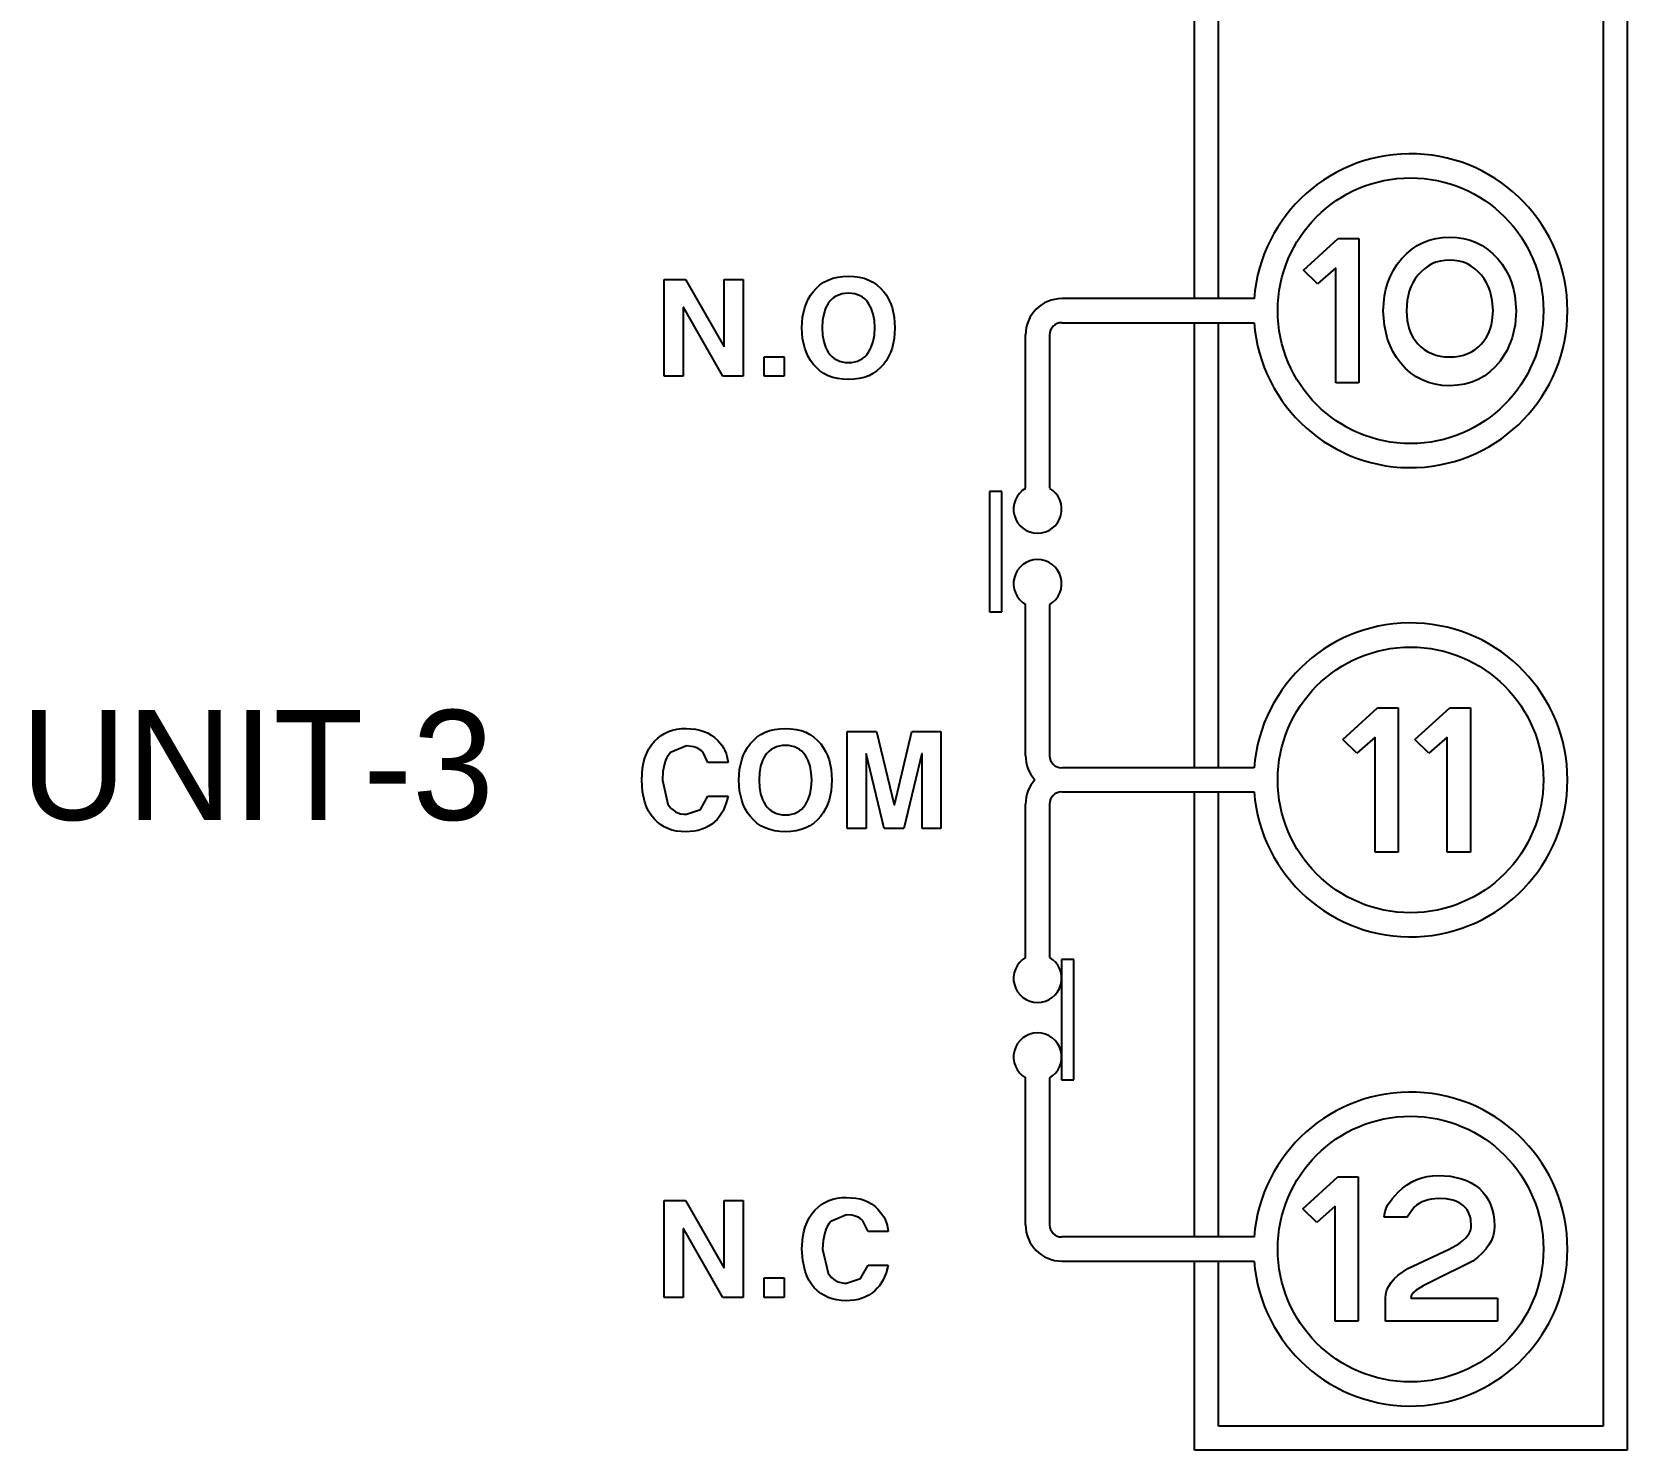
# Model space of a CAD drawing. Header units: millimetres. Extents: x 509 to 2635, y 363 to 1089.
# Drawn here: x 1918.73 to 1937.61, y 668.31 to 685.09 of the extents above; entities that cross this region are included whole.
import ezdxf

# ---------------------------------------------------------------- set-up
doc = ezdxf.new("R2010")
doc.units = ezdxf.units.MM

msp = doc.modelspace()

# ---------------------------------------------------------------- linework, layer by layer
for p, q in [((1937.606, 734.368), (1937.606, 668.31)), ((1937.322, 734.083), (1937.322, 668.595)), ((1932.486, 681.936), (1932.486, 687.203)), ((1932.771, 681.936), (1932.771, 687.203)), ((1933.776, 682.272), (1934.189, 682.647)), ((1934.189, 682.647), (1934.433, 682.647)), ((1934.433, 682.647), (1934.433, 680.939)), ((1935.123, 682.564), (1935.192, 682.6)), ((1935.192, 682.6), (1935.265, 682.628)), ((1935.265, 682.628), (1935.342, 682.648)), ((1935.342, 682.648), (1935.423, 682.66)), ((1935.423, 682.66), (1935.507, 682.664)), ((1935.507, 682.664), (1935.592, 682.66)), ((1935.592, 682.66), (1935.672, 682.648)), ((1935.672, 682.648), (1935.749, 682.628)), ((1935.749, 682.628), (1935.822, 682.6)), ((1935.822, 682.6), (1935.892, 682.564)), ((1934.886, 682.342), (1934.937, 682.407)), ((1934.937, 682.407), (1934.995, 682.467)), ((1934.995, 682.467), (1935.057, 682.519)), ((1935.057, 682.519), (1935.123, 682.564)), ((1935.892, 682.564), (1935.957, 682.519)), ((1935.957, 682.519), (1936.019, 682.467)), ((1936.019, 682.467), (1936.078, 682.407)), ((1936.078, 682.407), (1936.128, 682.342)), ((1933.943, 682.109), (1933.776, 682.272)), ((1934.16, 682.299), (1933.943, 682.109)), ((1934.16, 680.939), (1934.16, 682.299)), ((1934.805, 682.203), (1934.842, 682.274)), ((1934.842, 682.274), (1934.886, 682.342)), ((1935.169, 682.254), (1935.131, 682.212)), ((1935.209, 682.29), (1935.169, 682.254)), ((1935.251, 682.321), (1935.209, 682.29)), ((1935.297, 682.346), (1935.251, 682.321)), ((1935.345, 682.366), (1935.297, 682.346)), ((1935.397, 682.38), (1935.345, 682.366)), ((1935.45, 682.388), (1935.397, 682.38)), ((1935.507, 682.391), (1935.45, 682.388)), ((1935.564, 682.388), (1935.507, 682.391)), ((1935.618, 682.38), (1935.564, 682.388)), ((1935.669, 682.366), (1935.618, 682.38)), ((1935.717, 682.346), (1935.669, 682.366)), ((1935.763, 682.321), (1935.717, 682.346)), ((1935.806, 682.29), (1935.763, 682.321)), ((1935.846, 682.254), (1935.806, 682.29)), ((1935.883, 682.212), (1935.846, 682.254)), ((1936.128, 682.342), (1936.172, 682.274)), ((1936.172, 682.274), (1936.209, 682.203)), ((1926.213, 681.017), (1926.213, 682.164)), ((1926.213, 682.164), (1926.465, 682.164)), ((1926.465, 682.164), (1926.922, 681.366)), ((1926.922, 681.366), (1926.923, 682.164)), ((1926.923, 682.164), (1927.146, 682.164)), ((1927.146, 682.164), (1927.146, 681.017)), ((1927.974, 682.018), (1928.013, 682.061)), ((1928.013, 682.061), (1928.055, 682.099)), ((1928.055, 682.099), (1928.102, 682.13)), ((1928.102, 682.13), (1928.152, 682.156)), ((1928.152, 682.156), (1928.206, 682.176)), ((1928.206, 682.176), (1928.265, 682.19)), ((1928.265, 682.19), (1928.327, 682.199)), ((1928.327, 682.199), (1928.393, 682.202)), ((1928.393, 682.202), (1928.459, 682.199)), ((1928.459, 682.199), (1928.52, 682.19)), ((1928.52, 682.19), (1928.578, 682.176)), ((1928.578, 682.176), (1928.632, 682.156)), ((1928.632, 682.156), (1928.682, 682.13)), ((1928.682, 682.13), (1928.729, 682.099)), ((1928.729, 682.099), (1928.771, 682.061)), ((1928.771, 682.061), (1928.81, 682.018)), ((1934.735, 681.967), (1934.752, 682.049)), ((1934.752, 682.049), (1934.775, 682.128)), ((1934.775, 682.128), (1934.805, 682.203)), ((1935.048, 682.074), (1935.029, 682.023)), ((1935.072, 682.123), (1935.048, 682.074)), ((1935.099, 682.169), (1935.072, 682.123)), ((1935.131, 682.212), (1935.099, 682.169)), ((1935.915, 682.169), (1935.883, 682.212)), ((1935.943, 682.123), (1935.915, 682.169)), ((1935.966, 682.074), (1935.943, 682.123)), ((1935.985, 682.023), (1935.966, 682.074)), ((1936.209, 682.203), (1936.239, 682.128)), ((1936.239, 682.128), (1936.263, 682.049)), ((1936.263, 682.049), (1936.279, 681.967)), ((1927.875, 681.829), (1927.894, 681.881)), ((1927.894, 681.881), (1927.916, 681.93)), ((1927.916, 681.93), (1927.943, 681.975)), ((1927.943, 681.975), (1927.974, 682.018)), ((1928.136, 681.851), (1928.122, 681.821)), ((1928.153, 681.879), (1928.136, 681.851)), ((1928.175, 681.908), (1928.153, 681.879)), ((1928.199, 681.932), (1928.175, 681.908)), ((1928.225, 681.952), (1928.199, 681.932)), ((1928.254, 681.969), (1928.225, 681.952)), ((1928.285, 681.982), (1928.254, 681.969)), ((1928.319, 681.992), (1928.285, 681.982)), ((1928.355, 681.997), (1928.319, 681.992)), ((1928.393, 681.999), (1928.355, 681.997)), ((1928.431, 681.997), (1928.393, 681.999)), ((1928.466, 681.992), (1928.431, 681.997)), ((1928.499, 681.982), (1928.466, 681.992)), ((1928.53, 681.969), (1928.499, 681.982)), ((1928.559, 681.952), (1928.53, 681.969)), ((1928.585, 681.932), (1928.559, 681.952)), ((1928.609, 681.908), (1928.585, 681.932)), ((1928.63, 681.879), (1928.609, 681.908)), ((1928.647, 681.851), (1928.63, 681.879)), ((1928.662, 681.821), (1928.647, 681.851)), ((1928.81, 682.018), (1928.841, 681.975)), ((1928.841, 681.975), (1928.868, 681.93)), ((1928.868, 681.93), (1928.891, 681.881)), ((1928.891, 681.881), (1928.91, 681.829)), ((1933.192, 681.936), (1930.917, 681.936)), ((1934.721, 681.793), (1934.735, 681.967)), ((1935.003, 681.914), (1934.995, 681.793)), ((1935.029, 682.023), (1935.003, 681.914)), ((1936.011, 681.914), (1935.985, 682.023)), ((1936.02, 681.793), (1936.011, 681.914)), ((1936.279, 681.967), (1936.293, 681.793)), ((1926.437, 681.833), (1926.437, 681.017)), ((1926.44, 681.833), (1926.437, 681.833)), ((1926.907, 681.017), (1926.44, 681.833)), ((1927.842, 681.59), (1927.85, 681.715)), ((1927.85, 681.715), (1927.875, 681.829)), ((1928.086, 681.676), (1928.081, 681.59)), ((1928.099, 681.753), (1928.086, 681.676)), ((1928.122, 681.821), (1928.099, 681.753)), ((1928.685, 681.753), (1928.662, 681.821)), ((1928.699, 681.676), (1928.685, 681.753)), ((1928.703, 681.59), (1928.699, 681.676)), ((1928.91, 681.829), (1928.934, 681.715)), ((1928.934, 681.715), (1928.943, 681.59)), ((1930.916, 681.651), (1933.192, 681.651)), ((1932.486, 676.384), (1932.486, 681.651)), ((1932.771, 676.384), (1932.771, 681.651)), ((1934.734, 681.618), (1934.721, 681.793)), ((1934.995, 681.793), (1935.003, 681.677)), ((1935.003, 681.677), (1935.014, 681.624)), ((1936, 681.624), (1936.011, 681.677)), ((1936.011, 681.677), (1936.02, 681.793)), ((1936.293, 681.793), (1936.281, 681.626)), ((1927.85, 681.465), (1927.842, 681.59)), ((1927.875, 681.351), (1927.85, 681.465)), ((1928.081, 681.59), (1928.086, 681.504)), ((1928.086, 681.504), (1928.099, 681.427)), ((1928.685, 681.427), (1928.699, 681.504)), ((1928.699, 681.504), (1928.703, 681.59)), ((1928.934, 681.465), (1928.91, 681.351)), ((1928.943, 681.59), (1928.934, 681.465)), ((1930.488, 679.691), (1930.488, 681.507)), ((1930.773, 681.508), (1930.773, 679.691)), ((1934.772, 681.456), (1934.734, 681.618)), ((1935.014, 681.624), (1935.029, 681.573)), ((1935.029, 681.573), (1935.048, 681.525)), ((1935.048, 681.525), (1935.072, 681.481)), ((1935.072, 681.481), (1935.099, 681.439)), ((1935.915, 681.439), (1935.943, 681.481)), ((1935.943, 681.481), (1935.966, 681.525)), ((1935.966, 681.525), (1935.985, 681.573)), ((1935.985, 681.573), (1936, 681.624)), ((1936.245, 681.47), (1936.186, 681.327)), ((1936.281, 681.626), (1936.245, 681.47)), ((1927.894, 681.3), (1927.875, 681.351)), ((1927.916, 681.251), (1927.894, 681.3)), ((1928.099, 681.427), (1928.122, 681.36)), ((1928.122, 681.36), (1928.136, 681.329)), ((1928.136, 681.329), (1928.153, 681.301)), ((1928.153, 681.301), (1928.175, 681.272)), ((1928.175, 681.272), (1928.199, 681.248)), ((1928.585, 681.248), (1928.609, 681.272)), ((1928.609, 681.272), (1928.63, 681.301)), ((1928.63, 681.301), (1928.647, 681.329)), ((1928.647, 681.329), (1928.662, 681.36)), ((1928.662, 681.36), (1928.685, 681.427)), ((1928.891, 681.3), (1928.868, 681.251)), ((1928.91, 681.351), (1928.891, 681.3)), ((1934.801, 681.381), (1934.772, 681.456)), ((1934.836, 681.309), (1934.801, 681.381)), ((1934.877, 681.241), (1934.836, 681.309)), ((1935.099, 681.439), (1935.131, 681.4)), ((1935.131, 681.4), (1935.167, 681.364)), ((1935.167, 681.364), (1935.207, 681.333)), ((1935.207, 681.333), (1935.249, 681.307)), ((1935.249, 681.307), (1935.294, 681.285)), ((1935.294, 681.285), (1935.343, 681.268)), ((1935.671, 681.268), (1935.72, 681.285)), ((1935.72, 681.285), (1935.765, 681.307)), ((1935.765, 681.307), (1935.808, 681.333)), ((1935.808, 681.333), (1935.847, 681.364)), ((1935.847, 681.364), (1935.883, 681.4)), ((1935.883, 681.4), (1935.915, 681.439)), ((1936.186, 681.327), (1936.103, 681.195)), ((1927.394, 681.249), (1927.633, 681.249)), ((1927.394, 681.017), (1927.394, 681.249)), ((1927.633, 681.249), (1927.633, 681.017)), ((1927.943, 681.205), (1927.916, 681.251)), ((1927.974, 681.162), (1927.943, 681.205)), ((1928.013, 681.119), (1927.974, 681.162)), ((1928.055, 681.082), (1928.013, 681.119)), ((1928.102, 681.05), (1928.055, 681.082)), ((1928.199, 681.248), (1928.225, 681.227)), ((1928.225, 681.227), (1928.254, 681.21)), ((1928.254, 681.21), (1928.285, 681.196)), ((1928.285, 681.196), (1928.319, 681.187)), ((1928.319, 681.187), (1928.355, 681.181)), ((1928.355, 681.181), (1928.393, 681.179)), ((1928.393, 681.179), (1928.431, 681.181)), ((1928.431, 681.181), (1928.466, 681.187)), ((1928.466, 681.187), (1928.499, 681.196)), ((1928.499, 681.196), (1928.53, 681.21)), ((1928.53, 681.21), (1928.559, 681.227)), ((1928.559, 681.227), (1928.585, 681.248)), ((1928.729, 681.082), (1928.682, 681.05)), ((1928.771, 681.119), (1928.729, 681.082)), ((1928.81, 681.162), (1928.771, 681.119)), ((1928.841, 681.205), (1928.81, 681.162)), ((1928.868, 681.251), (1928.841, 681.205)), ((1934.925, 681.177), (1934.877, 681.241)), ((1934.982, 681.113), (1934.925, 681.177)), ((1935.043, 681.058), (1934.982, 681.113)), ((1935.343, 681.268), (1935.395, 681.256)), ((1935.395, 681.256), (1935.449, 681.249)), ((1935.449, 681.249), (1935.565, 681.249)), ((1935.565, 681.249), (1935.62, 681.256)), ((1935.62, 681.256), (1935.671, 681.268)), ((1936.046, 681.127), (1935.984, 681.068)), ((1936.103, 681.195), (1936.046, 681.127)), ((1926.437, 681.017), (1926.213, 681.017)), ((1927.146, 681.017), (1926.907, 681.017)), ((1927.633, 681.017), (1927.394, 681.017)), ((1928.152, 681.024), (1928.102, 681.05)), ((1928.206, 681.004), (1928.152, 681.024)), ((1928.265, 680.99), (1928.206, 681.004)), ((1928.327, 680.981), (1928.265, 680.99)), ((1928.393, 680.978), (1928.327, 680.981)), ((1928.459, 680.981), (1928.393, 680.978)), ((1928.52, 680.99), (1928.459, 680.981)), ((1928.578, 681.004), (1928.52, 680.99)), ((1928.632, 681.024), (1928.578, 681.004)), ((1928.682, 681.05), (1928.632, 681.024)), ((1934.433, 680.939), (1934.16, 680.939)), ((1935.109, 681.011), (1935.043, 681.058)), ((1935.18, 680.973), (1935.109, 681.011)), ((1935.255, 680.943), (1935.18, 680.973)), ((1935.334, 680.922), (1935.255, 680.943)), ((1935.418, 680.909), (1935.334, 680.922)), ((1935.507, 680.905), (1935.418, 680.909)), ((1935.599, 680.91), (1935.507, 680.905)), ((1935.686, 680.923), (1935.599, 680.91)), ((1935.768, 680.946), (1935.686, 680.923)), ((1935.845, 680.978), (1935.768, 680.946)), ((1935.917, 681.019), (1935.845, 680.978)), ((1935.984, 681.068), (1935.917, 681.019)), ((1930.063, 679.653), (1930.063, 678.23)), ((1930.206, 679.653), (1930.063, 679.653)), ((1930.206, 678.23), (1930.206, 679.653)), ((1930.488, 676.528), (1930.488, 678.318)), ((1930.773, 678.318), (1930.773, 676.527)), ((1930.063, 678.23), (1930.206, 678.23)), ((1934.241, 676.719), (1934.654, 677.095)), ((1934.654, 677.095), (1934.898, 677.095)), ((1934.898, 677.095), (1934.898, 675.387)), ((1935.094, 676.719), (1935.508, 677.095)), ((1935.508, 677.095), (1935.752, 677.095)), ((1935.752, 677.095), (1935.752, 675.387)), ((1926.135, 676.734), (1926.175, 676.765)), ((1926.175, 676.765), (1926.217, 676.791)), ((1926.217, 676.791), (1926.263, 676.812)), ((1926.263, 676.812), (1926.311, 676.829)), ((1926.311, 676.829), (1926.362, 676.841)), ((1926.362, 676.841), (1926.416, 676.848)), ((1926.416, 676.848), (1926.472, 676.85)), ((1926.472, 676.85), (1926.583, 676.841)), ((1926.583, 676.841), (1926.633, 676.83)), ((1926.633, 676.83), (1926.681, 676.815)), ((1926.681, 676.815), (1926.726, 676.796)), ((1926.726, 676.796), (1926.768, 676.772)), ((1926.768, 676.772), (1926.807, 676.744)), ((1926.807, 676.744), (1926.843, 676.711)), ((1927.267, 676.709), (1927.309, 676.747)), ((1927.309, 676.747), (1927.356, 676.778)), ((1927.356, 676.778), (1927.406, 676.804)), ((1927.406, 676.804), (1927.46, 676.824)), ((1927.46, 676.824), (1927.518, 676.839)), ((1927.518, 676.839), (1927.581, 676.847)), ((1927.581, 676.847), (1927.647, 676.85)), ((1927.647, 676.85), (1927.712, 676.847)), ((1927.712, 676.847), (1927.774, 676.839)), ((1927.774, 676.839), (1927.832, 676.824)), ((1927.832, 676.824), (1927.886, 676.804)), ((1927.886, 676.804), (1927.936, 676.778)), ((1927.936, 676.778), (1927.983, 676.747)), ((1927.983, 676.747), (1928.025, 676.709)), ((1928.377, 675.665), (1928.377, 676.812)), ((1928.377, 676.812), (1928.726, 676.812)), ((1928.726, 676.812), (1928.933, 675.945)), ((1928.937, 675.945), (1929.141, 676.812)), ((1929.141, 676.812), (1929.487, 676.812)), ((1929.487, 676.812), (1929.487, 675.665)), ((1934.625, 676.747), (1934.408, 676.557)), ((1934.625, 675.387), (1934.625, 676.747)), ((1935.479, 676.747), (1935.262, 676.557)), ((1935.479, 675.387), (1935.479, 676.747)), ((1925.984, 676.503), (1926.005, 676.558)), ((1926.005, 676.558), (1926.031, 676.609)), ((1926.031, 676.609), (1926.062, 676.656)), ((1926.062, 676.656), (1926.098, 676.699)), ((1926.098, 676.699), (1926.135, 676.734)), ((1926.288, 676.565), (1926.265, 676.537)), ((1926.474, 676.643), (1926.288, 676.565)), ((1926.534, 676.638), (1926.474, 676.643)), ((1926.561, 676.633), (1926.534, 676.638)), ((1926.587, 676.625), (1926.561, 676.633)), ((1926.61, 676.615), (1926.587, 676.625)), ((1926.631, 676.602), (1926.61, 676.615)), ((1926.65, 676.588), (1926.631, 676.602)), ((1926.668, 676.571), (1926.65, 676.588)), ((1926.729, 676.446), (1926.668, 676.571)), ((1926.843, 676.711), (1926.893, 676.653)), ((1926.893, 676.653), (1926.913, 676.621)), ((1926.913, 676.621), (1926.93, 676.589)), ((1926.93, 676.589), (1926.944, 676.555)), ((1926.944, 676.555), (1926.955, 676.52)), ((1927.147, 676.529), (1927.17, 676.578)), ((1927.17, 676.578), (1927.197, 676.624)), ((1927.197, 676.624), (1927.228, 676.666)), ((1927.228, 676.666), (1927.267, 676.709)), ((1927.429, 676.556), (1927.407, 676.528)), ((1927.453, 676.58), (1927.429, 676.556)), ((1927.479, 676.601), (1927.453, 676.58)), ((1927.508, 676.617), (1927.479, 676.601)), ((1927.539, 676.631), (1927.508, 676.617)), ((1927.573, 676.64), (1927.539, 676.631)), ((1927.609, 676.646), (1927.573, 676.64)), ((1927.647, 676.647), (1927.609, 676.646)), ((1927.685, 676.646), (1927.647, 676.647)), ((1927.72, 676.64), (1927.685, 676.646)), ((1927.753, 676.631), (1927.72, 676.64)), ((1927.784, 676.617), (1927.753, 676.631)), ((1927.813, 676.601), (1927.784, 676.617)), ((1927.839, 676.58), (1927.813, 676.601)), ((1927.862, 676.556), (1927.839, 676.58)), ((1927.884, 676.528), (1927.862, 676.556)), ((1928.025, 676.709), (1928.064, 676.666)), ((1928.064, 676.666), (1928.095, 676.624)), ((1928.095, 676.624), (1928.122, 676.578)), ((1928.122, 676.578), (1928.145, 676.529)), ((1928.6, 676.555), (1928.6, 675.665)), ((1928.603, 676.555), (1928.6, 676.555)), ((1928.813, 675.665), (1928.603, 676.555)), ((1929.26, 676.555), (1929.047, 675.665)), ((1929.264, 676.555), (1929.26, 676.555)), ((1929.264, 675.665), (1929.264, 676.555)), ((1934.408, 676.557), (1934.241, 676.719)), ((1935.262, 676.557), (1935.094, 676.719)), ((1925.946, 676.241), (1925.955, 676.38)), ((1925.955, 676.38), (1925.967, 676.444)), ((1925.967, 676.444), (1925.984, 676.503)), ((1926.214, 676.43), (1926.196, 676.341)), ((1926.228, 676.469), (1926.214, 676.43)), ((1926.245, 676.505), (1926.228, 676.469)), ((1926.265, 676.537), (1926.245, 676.505)), ((1926.968, 676.446), (1926.729, 676.446)), ((1926.955, 676.52), (1926.968, 676.446)), ((1927.096, 676.238), (1927.104, 676.364)), ((1927.104, 676.364), (1927.129, 676.477)), ((1927.129, 676.477), (1927.147, 676.529)), ((1927.353, 676.402), (1927.339, 676.325)), ((1927.375, 676.469), (1927.353, 676.402)), ((1927.39, 676.5), (1927.375, 676.469)), ((1927.407, 676.528), (1927.39, 676.5)), ((1927.901, 676.5), (1927.884, 676.528)), ((1927.916, 676.469), (1927.901, 676.5)), ((1927.939, 676.402), (1927.916, 676.469)), ((1927.953, 676.325), (1927.939, 676.402)), ((1928.145, 676.529), (1928.163, 676.477)), ((1928.163, 676.477), (1928.188, 676.364)), ((1928.188, 676.364), (1928.196, 676.238)), ((1933.192, 676.384), (1930.916, 676.384)), ((1925.955, 676.101), (1925.946, 676.241)), ((1926.196, 676.341), (1926.19, 676.237)), ((1926.19, 676.237), (1926.255, 675.954)), ((1927.104, 676.113), (1927.096, 676.238)), ((1927.339, 676.325), (1927.335, 676.238)), ((1927.335, 676.238), (1927.339, 676.152)), ((1927.957, 676.238), (1927.953, 676.325)), ((1927.953, 676.152), (1927.957, 676.238)), ((1928.196, 676.238), (1928.188, 676.113)), ((1925.982, 675.977), (1925.955, 676.101)), ((1926.64, 675.89), (1926.729, 676.049)), ((1926.729, 676.049), (1926.968, 676.049)), ((1926.968, 676.049), (1926.943, 675.957)), ((1927.129, 676), (1927.104, 676.113)), ((1927.147, 675.948), (1927.129, 676)), ((1927.339, 676.152), (1927.353, 676.076)), ((1927.353, 676.076), (1927.375, 676.008)), ((1927.375, 676.008), (1927.39, 675.977)), ((1927.901, 675.977), (1927.916, 676.008)), ((1927.916, 676.008), (1927.939, 676.076)), ((1927.939, 676.076), (1927.953, 676.152)), ((1928.163, 676), (1928.145, 675.948)), ((1928.188, 676.113), (1928.163, 676)), ((1930.916, 676.099), (1933.192, 676.099)), ((1932.486, 670.832), (1932.486, 676.099)), ((1932.771, 670.832), (1932.771, 676.099)), ((1926.003, 675.922), (1925.982, 675.977)), ((1926.028, 675.871), (1926.003, 675.922)), ((1926.058, 675.824), (1926.028, 675.871)), ((1926.092, 675.781), (1926.058, 675.824)), ((1926.255, 675.954), (1926.275, 675.926)), ((1926.275, 675.926), (1926.296, 675.901)), ((1926.296, 675.901), (1926.32, 675.881)), ((1926.32, 675.881), (1926.347, 675.864)), ((1926.347, 675.864), (1926.375, 675.851)), ((1926.375, 675.851), (1926.406, 675.841)), ((1926.406, 675.841), (1926.439, 675.836)), ((1926.439, 675.836), (1926.474, 675.834)), ((1926.474, 675.834), (1926.64, 675.89)), ((1926.863, 675.805), (1926.837, 675.774)), ((1926.908, 675.875), (1926.863, 675.805)), ((1926.943, 675.957), (1926.908, 675.875)), ((1927.17, 675.899), (1927.147, 675.948)), ((1927.197, 675.853), (1927.17, 675.899)), ((1927.228, 675.81), (1927.197, 675.853)), ((1927.267, 675.767), (1927.228, 675.81)), ((1927.39, 675.977), (1927.407, 675.949)), ((1927.407, 675.949), (1927.429, 675.92)), ((1927.429, 675.92), (1927.453, 675.896)), ((1927.453, 675.896), (1927.479, 675.875)), ((1927.479, 675.875), (1927.508, 675.858)), ((1927.508, 675.858), (1927.539, 675.845)), ((1927.539, 675.845), (1927.573, 675.835)), ((1927.573, 675.835), (1927.609, 675.829)), ((1927.609, 675.829), (1927.647, 675.827)), ((1927.647, 675.827), (1927.685, 675.829)), ((1927.685, 675.829), (1927.72, 675.835)), ((1927.72, 675.835), (1927.753, 675.845)), ((1927.753, 675.845), (1927.784, 675.858)), ((1927.784, 675.858), (1927.813, 675.875)), ((1927.813, 675.875), (1927.839, 675.896)), ((1927.839, 675.896), (1927.862, 675.92)), ((1927.862, 675.92), (1927.884, 675.949)), ((1927.884, 675.949), (1927.901, 675.977)), ((1928.064, 675.81), (1928.025, 675.767)), ((1928.095, 675.853), (1928.064, 675.81)), ((1928.122, 675.899), (1928.095, 675.853)), ((1928.145, 675.948), (1928.122, 675.899)), ((1928.933, 675.945), (1928.937, 675.945)), ((1930.488, 674.139), (1930.488, 675.955)), ((1930.773, 675.956), (1930.773, 674.139)), ((1926.128, 675.744), (1926.092, 675.781)), ((1926.168, 675.713), (1926.128, 675.744)), ((1926.21, 675.687), (1926.168, 675.713)), ((1926.256, 675.665), (1926.21, 675.687)), ((1926.304, 675.648), (1926.256, 675.665)), ((1926.356, 675.636), (1926.304, 675.648)), ((1926.411, 675.629), (1926.356, 675.636)), ((1926.469, 675.626), (1926.411, 675.629)), ((1926.568, 675.634), (1926.469, 675.626)), ((1926.614, 675.643), (1926.568, 675.634)), ((1926.658, 675.656), (1926.614, 675.643)), ((1926.699, 675.673), (1926.658, 675.656)), ((1926.737, 675.693), (1926.699, 675.673)), ((1926.774, 675.717), (1926.737, 675.693)), ((1926.808, 675.745), (1926.774, 675.717)), ((1926.837, 675.774), (1926.808, 675.745)), ((1927.309, 675.73), (1927.267, 675.767)), ((1927.356, 675.698), (1927.309, 675.73)), ((1927.406, 675.672), (1927.356, 675.698)), ((1927.46, 675.652), (1927.406, 675.672)), ((1927.518, 675.638), (1927.46, 675.652)), ((1927.581, 675.629), (1927.518, 675.638)), ((1927.647, 675.626), (1927.581, 675.629)), ((1927.712, 675.629), (1927.647, 675.626)), ((1927.774, 675.638), (1927.712, 675.629)), ((1927.832, 675.652), (1927.774, 675.638)), ((1927.886, 675.672), (1927.832, 675.652)), ((1927.936, 675.698), (1927.886, 675.672)), ((1927.983, 675.73), (1927.936, 675.698)), ((1928.025, 675.767), (1927.983, 675.73)), ((1928.6, 675.665), (1928.377, 675.665)), ((1929.047, 675.665), (1928.813, 675.665)), ((1929.487, 675.665), (1929.264, 675.665)), ((1934.898, 675.387), (1934.625, 675.387)), ((1935.752, 675.387), (1935.479, 675.387)), ((1931.058, 674.114), (1930.915, 674.114)), ((1930.915, 674.114), (1930.915, 672.691)), ((1931.058, 672.691), (1931.058, 674.114)), ((1930.488, 670.976), (1930.488, 672.716)), ((1930.773, 672.716), (1930.773, 670.975)), ((1930.915, 672.691), (1931.058, 672.691)), ((1933.769, 671.167), (1934.182, 671.543)), ((1934.182, 671.543), (1934.426, 671.543)), ((1934.426, 671.543), (1934.426, 669.835)), ((1935.004, 671.45), (1935.06, 671.484)), ((1935.06, 671.484), (1935.118, 671.511)), ((1935.118, 671.511), (1935.178, 671.533)), ((1935.178, 671.533), (1935.241, 671.548)), ((1935.241, 671.548), (1935.305, 671.557)), ((1935.305, 671.557), (1935.372, 671.56)), ((1935.372, 671.56), (1935.518, 671.551)), ((1935.518, 671.551), (1935.647, 671.521)), ((1935.647, 671.521), (1935.706, 671.499)), ((1935.706, 671.499), (1935.761, 671.472)), ((1935.761, 671.472), (1935.811, 671.441)), ((1928.159, 671.263), (1928.207, 671.28)), ((1928.207, 671.28), (1928.258, 671.292)), ((1928.258, 671.292), (1928.312, 671.299)), ((1928.312, 671.299), (1928.369, 671.301)), ((1928.369, 671.301), (1928.479, 671.292)), ((1928.479, 671.292), (1928.53, 671.282)), ((1928.53, 671.282), (1928.578, 671.266)), ((1928.578, 671.266), (1928.623, 671.247)), ((1934.773, 671.208), (1934.826, 671.284)), ((1934.826, 671.284), (1934.899, 671.364)), ((1934.899, 671.364), (1934.95, 671.41)), ((1934.95, 671.41), (1935.004, 671.45)), ((1935.252, 671.273), (1935.215, 671.261)), ((1935.29, 671.281), (1935.252, 671.273)), ((1935.372, 671.287), (1935.29, 671.281)), ((1935.464, 671.282), (1935.372, 671.287)), ((1935.543, 671.267), (1935.464, 671.282)), ((1935.578, 671.255), (1935.543, 671.267)), ((1935.811, 671.441), (1935.858, 671.404)), ((1935.858, 671.404), (1935.9, 671.363)), ((1935.9, 671.363), (1935.936, 671.318)), ((1935.936, 671.318), (1935.967, 671.269)), ((1935.967, 671.269), (1935.992, 671.215)), ((1926.213, 670.116), (1926.213, 671.263)), ((1926.213, 671.263), (1926.465, 671.263)), ((1926.465, 671.263), (1926.922, 670.465)), ((1926.922, 670.465), (1926.923, 671.263)), ((1926.923, 671.263), (1927.146, 671.263)), ((1927.146, 671.263), (1927.146, 670.116)), ((1927.928, 671.06), (1927.959, 671.107)), ((1927.959, 671.107), (1927.995, 671.15)), ((1927.995, 671.15), (1928.032, 671.185)), ((1928.032, 671.185), (1928.071, 671.216)), ((1928.071, 671.216), (1928.114, 671.242)), ((1928.114, 671.242), (1928.159, 671.263)), ((1928.37, 671.094), (1928.184, 671.016)), ((1928.431, 671.089), (1928.37, 671.094)), ((1928.458, 671.084), (1928.431, 671.089)), ((1928.483, 671.076), (1928.458, 671.084)), ((1928.506, 671.066), (1928.483, 671.076)), ((1928.623, 671.247), (1928.665, 671.223)), ((1928.665, 671.223), (1928.704, 671.195)), ((1928.704, 671.195), (1928.74, 671.162)), ((1928.74, 671.162), (1928.789, 671.104)), ((1928.789, 671.104), (1928.809, 671.072)), ((1933.936, 671.005), (1933.769, 671.167)), ((1934.153, 671.195), (1933.936, 671.005)), ((1934.153, 669.835), (1934.153, 671.195)), ((1934.731, 671.065), (1934.734, 671.099)), ((1934.734, 671.099), (1934.742, 671.135)), ((1934.742, 671.135), (1934.755, 671.171)), ((1934.755, 671.171), (1934.773, 671.208)), ((1935.087, 671.184), (1935.005, 671.065)), ((1935.116, 671.209), (1935.087, 671.184)), ((1935.147, 671.229), (1935.116, 671.209)), ((1935.18, 671.247), (1935.147, 671.229)), ((1935.215, 671.261), (1935.18, 671.247)), ((1935.61, 671.241), (1935.578, 671.255)), ((1935.639, 671.225), (1935.61, 671.241)), ((1935.665, 671.206), (1935.639, 671.225)), ((1935.688, 671.184), (1935.665, 671.206)), ((1935.708, 671.16), (1935.688, 671.184)), ((1935.725, 671.134), (1935.708, 671.16)), ((1935.739, 671.104), (1935.725, 671.134)), ((1935.749, 671.073), (1935.739, 671.104)), ((1935.992, 671.215), (1936.011, 671.158)), ((1936.011, 671.158), (1936.025, 671.097)), ((1936.025, 671.097), (1936.034, 671.032)), ((1926.437, 670.933), (1926.437, 670.116)), ((1926.44, 670.933), (1926.437, 670.933)), ((1926.907, 670.116), (1926.44, 670.933)), ((1927.851, 670.831), (1927.863, 670.895)), ((1927.863, 670.895), (1927.88, 670.954)), ((1927.88, 670.954), (1927.902, 671.009)), ((1927.902, 671.009), (1927.928, 671.06)), ((1928.124, 670.92), (1928.111, 670.881)), ((1928.141, 670.956), (1928.124, 670.92)), ((1928.161, 670.988), (1928.141, 670.956)), ((1928.184, 671.016), (1928.161, 670.988)), ((1928.528, 671.053), (1928.506, 671.066)), ((1928.547, 671.039), (1928.528, 671.053)), ((1928.564, 671.022), (1928.547, 671.039)), ((1928.625, 670.897), (1928.564, 671.022)), ((1928.864, 670.897), (1928.625, 670.897)), ((1928.809, 671.072), (1928.826, 671.04)), ((1928.826, 671.04), (1928.84, 671.006)), ((1928.84, 671.006), (1928.851, 670.971)), ((1928.851, 670.971), (1928.864, 670.897)), ((1935.005, 671.065), (1934.731, 671.065)), ((1935.737, 670.873), (1935.747, 670.891)), ((1935.747, 670.891), (1935.754, 670.909)), ((1935.757, 671.038), (1935.749, 671.073)), ((1935.754, 670.909), (1935.759, 670.926)), ((1935.763, 670.962), (1935.757, 671.038)), ((1935.759, 670.926), (1935.762, 670.944)), ((1935.762, 670.944), (1935.763, 670.962)), ((1936.032, 670.904), (1936.02, 670.847)), ((1936.036, 670.962), (1936.032, 670.904)), ((1936.034, 671.032), (1936.036, 670.962)), ((1927.842, 670.692), (1927.851, 670.831)), ((1928.092, 670.792), (1928.086, 670.688)), ((1928.111, 670.881), (1928.092, 670.792)), ((1933.192, 670.832), (1930.916, 670.832)), ((1935.5, 670.687), (1935.615, 670.753)), ((1935.615, 670.753), (1935.66, 670.787)), ((1935.66, 670.787), (1935.697, 670.821)), ((1935.697, 670.821), (1935.726, 670.856)), ((1935.726, 670.856), (1935.737, 670.873)), ((1935.972, 670.739), (1935.936, 670.688)), ((1936, 670.792), (1935.972, 670.739)), ((1936.02, 670.847), (1936, 670.792)), ((1927.851, 670.552), (1927.842, 670.692)), ((1927.879, 670.428), (1927.851, 670.552)), ((1928.086, 670.688), (1928.152, 670.405)), ((1930.917, 670.547), (1933.192, 670.547)), ((1932.486, 668.31), (1932.486, 670.547)), ((1932.771, 668.595), (1932.771, 670.547)), ((1935.012, 670.459), (1935.5, 670.687)), ((1935.78, 670.547), (1935.304, 670.31)), ((1935.84, 670.592), (1935.78, 670.547)), ((1935.892, 670.639), (1935.84, 670.592)), ((1935.936, 670.688), (1935.892, 670.639)), ((1927.394, 670.116), (1927.394, 670.349)), ((1927.394, 670.349), (1927.633, 670.349)), ((1927.633, 670.349), (1927.633, 670.116)), ((1927.899, 670.373), (1927.879, 670.428)), ((1927.924, 670.322), (1927.899, 670.373)), ((1927.954, 670.275), (1927.924, 670.322)), ((1928.152, 670.405), (1928.171, 670.377)), ((1928.171, 670.377), (1928.193, 670.352)), ((1928.193, 670.352), (1928.217, 670.332)), ((1928.217, 670.332), (1928.243, 670.315)), ((1928.37, 670.285), (1928.536, 670.341)), ((1928.536, 670.341), (1928.625, 670.5)), ((1928.625, 670.5), (1928.864, 670.5)), ((1928.805, 670.326), (1928.76, 670.256)), ((1928.84, 670.408), (1928.805, 670.326)), ((1928.864, 670.5), (1928.84, 670.408)), ((1934.814, 670.295), (1934.851, 670.338)), ((1934.851, 670.338), (1934.896, 670.38)), ((1934.896, 670.38), (1935.012, 670.459)), ((1927.988, 670.232), (1927.954, 670.275)), ((1928.025, 670.195), (1927.988, 670.232)), ((1928.064, 670.164), (1928.025, 670.195)), ((1928.107, 670.138), (1928.064, 670.164)), ((1928.152, 670.116), (1928.107, 670.138)), ((1928.243, 670.315), (1928.272, 670.302)), ((1928.272, 670.302), (1928.302, 670.292)), ((1928.302, 670.292), (1928.335, 670.287)), ((1928.335, 670.287), (1928.37, 670.285)), ((1928.634, 670.144), (1928.595, 670.124)), ((1928.67, 670.168), (1928.634, 670.144)), ((1928.704, 670.196), (1928.67, 670.168)), ((1928.733, 670.225), (1928.704, 670.196)), ((1928.76, 670.256), (1928.733, 670.225)), ((1934.749, 670.108), (1934.753, 670.157)), ((1934.753, 670.157), (1934.765, 670.205)), ((1934.765, 670.205), (1934.786, 670.25)), ((1934.786, 670.25), (1934.814, 670.295)), ((1935.056, 670.142), (1935.051, 670.131)), ((1935.063, 670.154), (1935.056, 670.142)), ((1935.072, 670.165), (1935.063, 670.154)), ((1935.083, 670.178), (1935.072, 670.165)), ((1935.111, 670.202), (1935.083, 670.178)), ((1935.192, 670.254), (1935.111, 670.202)), ((1935.304, 670.31), (1935.192, 670.254)), ((1926.437, 670.116), (1926.213, 670.116)), ((1927.146, 670.116), (1926.907, 670.116)), ((1927.633, 670.116), (1927.394, 670.116)), ((1928.201, 670.099), (1928.152, 670.116)), ((1928.253, 670.087), (1928.201, 670.099)), ((1928.308, 670.08), (1928.253, 670.087)), ((1928.366, 670.077), (1928.308, 670.08)), ((1928.465, 670.085), (1928.366, 670.077)), ((1928.51, 670.094), (1928.465, 670.085)), ((1928.554, 670.107), (1928.51, 670.094)), ((1928.595, 670.124), (1928.554, 670.107)), ((1934.749, 669.835), (1934.749, 670.108)), ((1935.048, 670.114), (1935.047, 670.108)), ((1935.047, 670.108), (1936.074, 670.108)), ((1935.051, 670.131), (1935.048, 670.114)), ((1936.074, 670.108), (1936.074, 669.835)), ((1934.426, 669.835), (1934.153, 669.835)), ((1936.074, 669.835), (1934.749, 669.835)), ((1937.322, 668.595), (1932.771, 668.595)), ((1937.606, 668.31), (1932.486, 668.31))]:
    msp.add_line(p, q)
for centre in [(1935.044, 681.793), (1935.044, 676.241), (1935.044, 670.689)]:
    msp.add_circle(centre, 1.572)
for centre, radius, start, end in [((1935.044, 681.793), 1.857, 184.3968, 175.6041), ((1930.917, 681.507), 0.429, 90, 180), ((1930.916, 681.508, 0), 0.143, 90, 180), ((1930.631, 679.444), 0.285, 120, 60), ((1930.631, 678.564), 0.285, 300, 240), ((1935.044, 676.241), 1.857, 184.3964, 175.6036), ((1930.917, 676.528), 0.429, 180, 221.9249), ((1930.916, 676.527), 0.143, 180, 270), ((1930.917, 675.955), 0.429, 138.0751, 180), ((1930.916, 675.956, 0), 0.143, 90, 180), ((1930.631, 673.892), 0.285, 120, 60), ((1930.631, 672.962), 0.285, 300, 240), ((1935.044, 670.689), 1.857, 184.3964, 175.6036), ((1930.917, 670.976, 0), 0.429, 180, 270), ((1930.916, 670.975), 0.143, 180, 270)]:
    msp.add_arc(centre, radius, start, end)

# ---------------------------------------------------------------- texts
at = {"insert": (1918.595, 677.067), "char_height": 1.3, "width": 5.87327, "attachment_point": 1}
msp.add_mtext('{\\f@\uffc8\uffdeﾸￕￅￂﾰﾡﾶ\ufff7ￃﾼ|b0|i0|c129|p18;UNIT-3}', dxfattribs=at)

doc.saveas('drawing.dxf')
